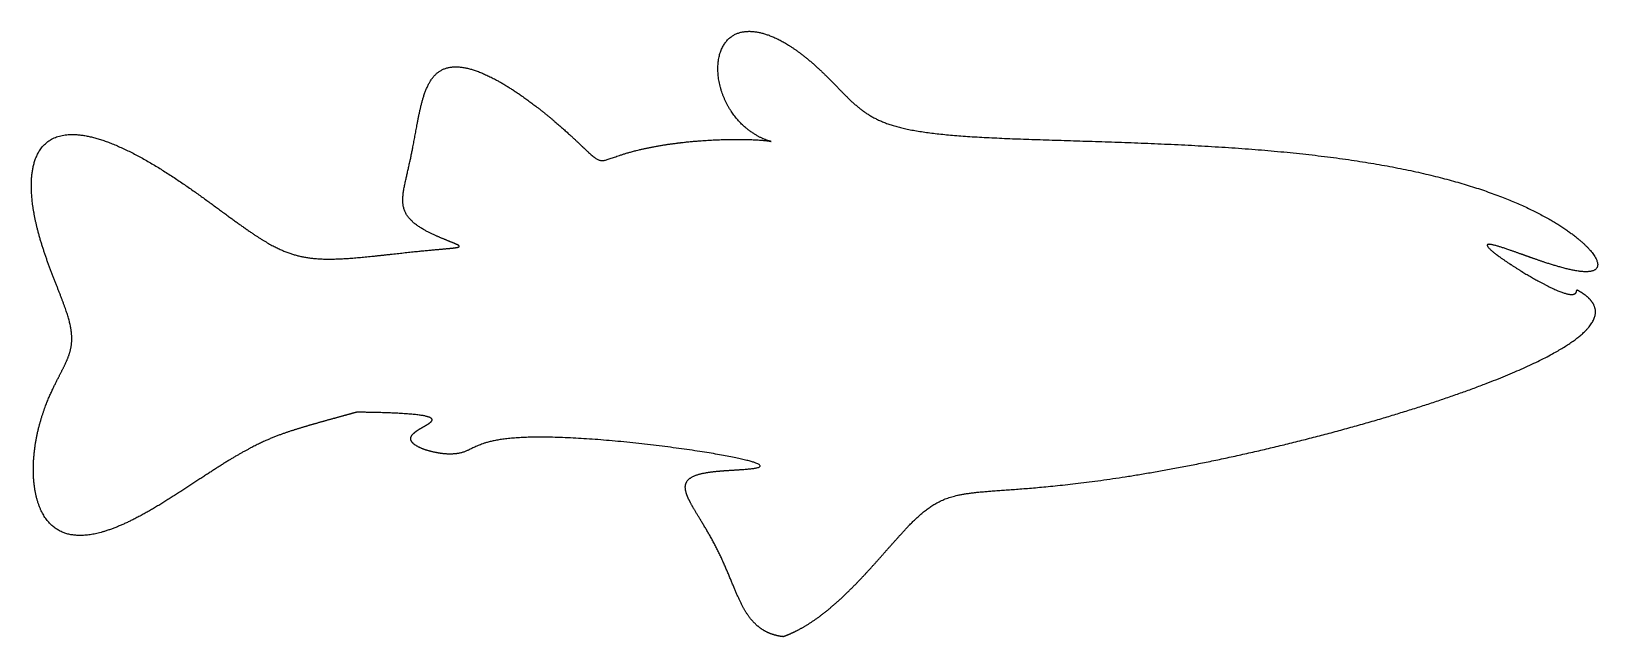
# Model space of a CAD drawing. Header units: millimetres. Extents: x -8.8 to 8.7, y -53.4 to -46.6.
import ezdxf

# ---------------------------------------------------------------- set-up
doc = ezdxf.new("R2010")
doc.units = ezdxf.units.MM
doc.layers.get('0').update_dxf_attribs({"linetype": 'CONTINUOUS'})

msp = doc.modelspace()

# ---------------------------------------------------------------- linework, layer by layer
for points in [[(-5.132, -50.868), (-5.169, -50.878), (-5.242, -50.898), (-5.35, -50.928), (-5.489, -50.966), (-5.654, -51.013), (-5.813, -51.06), (-5.97, -51.111), (-6.132, -51.175), (-6.308, -51.259), (-6.506, -51.37), (-6.73, -51.512), (-6.984, -51.681), (-7.261, -51.862), (-7.551, -52.035), (-7.839, -52.174), (-8.108, -52.255), (-8.344, -52.258), (-8.532, -52.172), (-8.664, -52.001), (-8.738, -51.762), (-8.757, -51.483), (-8.727, -51.193), (-8.659, -50.92), (-8.569, -50.685), (-8.472, -50.492), (-8.386, -50.332), (-8.326, -50.191), (-8.305, -50.049), (-8.326, -49.889), (-8.386, -49.702), (-8.473, -49.482), (-8.573, -49.23), (-8.669, -48.953), (-8.743, -48.663), (-8.779, -48.381), (-8.765, -48.127), (-8.69, -47.925), (-8.551, -47.793), (-8.349, -47.743), (-8.093, -47.776), (-7.799, -47.882), (-7.483, -48.046), (-7.165, -48.245), (-6.862, -48.458), (-6.586, -48.663), (-6.344, -48.841), (-6.13, -48.982), (-5.934, -49.081), (-5.739, -49.139), (-5.529, -49.162), (-5.294, -49.156), (-5.034, -49.134), (-4.76, -49.103), (-4.491, -49.073), (-4.254, -49.05), (-4.074, -49.036), (-3.974, -49.025), (-3.972, -49.007), (-4.07, -48.968), (-4.233, -48.905), (-4.411, -48.82), (-4.551, -48.718), (-4.621, -48.598), (-4.625, -48.451), (-4.585, -48.268), (-4.529, -48.043), (-4.48, -47.783), (-4.434, -47.512), (-4.373, -47.265), (-4.275, -47.08), (-4.117, -46.987), (-3.89, -47.003), (-3.608, -47.12), (-3.301, -47.312), (-3.005, -47.539), (-2.755, -47.759), (-2.573, -47.935), (-2.462, -48.04), (-2.394, -48.069), (-2.308, -48.038), (-2.146, -47.975), (-1.883, -47.907), (-1.539, -47.851), (-1.167, -47.82), (-0.827, -47.813), (-0.581, -47.826), (-0.47, -47.844), (-0.502, -47.846), (-0.637, -47.8), (-0.814, -47.684), (-0.975, -47.494), (-1.082, -47.253), (-1.116, -47.001), (-1.07, -46.784), (-0.95, -46.64), (-0.771, -46.588), (-0.557, -46.627), (-0.33, -46.737), (-0.115, -46.893), (0.075, -47.065), (0.236, -47.231), (0.376, -47.378), (0.514, -47.5), (0.669, -47.598), (0.863, -47.672), (1.11, -47.727), (1.415, -47.766), (1.781, -47.793), (2.203, -47.812), (2.673, -47.827), (3.181, -47.842), (3.715, -47.861), (4.261, -47.886), (4.806, -47.92), (5.338, -47.966), (5.849, -48.026), (6.331, -48.101), (6.778, -48.191), (7.187, -48.296), (7.554, -48.415), (7.877, -48.544), (8.154, -48.681), (8.382, -48.82), (8.558, -48.956), (8.68, -49.081), (8.743, -49.186), (8.743, -49.263), (8.676, -49.304), (8.541, -49.302), (8.343, -49.259), (8.1, -49.181), (7.848, -49.089), (7.633, -49.013), (7.499, -48.977), (7.477, -49), (7.569, -49.085), (7.749, -49.211), (7.975, -49.352), (8.198, -49.474), (8.375, -49.55), (8.463, -49.563), (8.494, -49.543), (8.501, -49.516), (8.5, -49.5)], [(-0.372, -53.377), (-0.34, -53.366), (-0.277, -53.342), (-0.18, -53.296), (-0.049, -53.219), (0.118, -53.096), (0.287, -52.948), (0.457, -52.78), (0.623, -52.601), (0.781, -52.421), (0.93, -52.251), (1.068, -52.101), (1.2, -51.977), (1.332, -51.883), (1.476, -51.818), (1.646, -51.778), (1.859, -51.755), (2.131, -51.737), (2.478, -51.712), (2.909, -51.669), (3.427, -51.599), (4.024, -51.497), (4.682, -51.363), (5.376, -51.201), (6.078, -51.014), (6.756, -50.811), (7.376, -50.598), (7.908, -50.385), (8.326, -50.177), (8.607, -49.982), (8.739, -49.802), (8.721, -49.672), (8.638, -49.583), (8.551, -49.527), (8.5, -49.5)], [(-0.372, -53.377), (-0.398, -53.374), (-0.448, -53.365), (-0.519, -53.344), (-0.603, -53.303), (-0.694, -53.227), (-0.772, -53.129), (-0.838, -53.01), (-0.898, -52.873), (-0.959, -52.722), (-1.026, -52.561), (-1.103, -52.396), (-1.192, -52.233), (-1.286, -52.077), (-1.375, -51.935), (-1.442, -51.811), (-1.472, -51.71), (-1.453, -51.632), (-1.379, -51.578), (-1.257, -51.544), (-1.099, -51.525), (-0.928, -51.515), (-0.768, -51.506), (-0.648, -51.493), (-0.6, -51.471), (-0.645, -51.439), (-0.798, -51.396), (-1.053, -51.345), (-1.393, -51.29), (-1.79, -51.237), (-2.212, -51.191), (-2.626, -51.158), (-3.001, -51.143), (-3.314, -51.147), (-3.55, -51.171), (-3.712, -51.211), (-3.817, -51.258), (-3.899, -51.302), (-3.985, -51.333), (-4.098, -51.342), (-4.237, -51.326), (-4.379, -51.29), (-4.49, -51.238), (-4.543, -51.18), (-4.525, -51.121), (-4.453, -51.066), (-4.36, -51.017), (-4.289, -50.975), (-4.274, -50.939), (-4.338, -50.911), (-4.494, -50.889), (-4.698, -50.877), (-4.897, -50.871), (-5.05, -50.869), (-5.132, -50.868)]]:
    msp.add_open_spline(points, degree=5)

doc.saveas('drawing.dxf')
